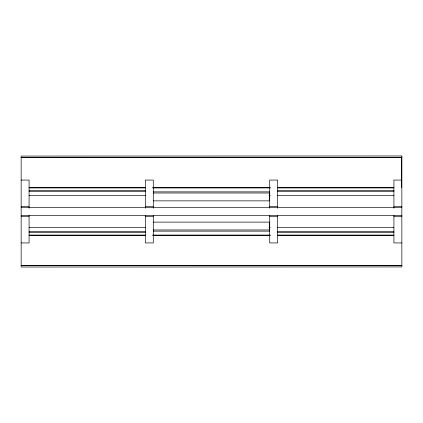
<?xml version="1.0" encoding="UTF-8"?>
<svg xmlns="http://www.w3.org/2000/svg" width="423" height="423" viewBox="0 0 423 423"><rect width="100%" height="100%" fill="white"/><g stroke="black" fill="none" stroke-linecap="round" stroke-linejoin="round"><path stroke-width="0.63" d="M21.15 157.615L401.85 157.615M21.15 180.066L29.081 180.066L29.081 208.227M401.85 180.066L393.919 180.066L393.919 208.227M29.081 187.706L145.406 187.706M152.677 187.706L270.323 187.706M277.594 187.706L393.919 187.706M29.081 187.912L145.406 187.912M152.677 187.912L270.323 187.912M277.594 187.912L393.919 187.912M29.081 190.424L145.353 190.424M277.647 190.424L393.919 190.424M29.081 191.571L145.353 191.571M277.647 191.571L393.919 191.571M153.285 191.868L269.557 191.868L269.557 200.862L153.285 200.862M153.285 193.015L269.557 193.015M29.081 195.495L145.406 195.495M269.002 195.495L270.323 195.495M277.594 195.495L393.919 195.495M21.15 206.302L29.081 206.302M145.353 206.302L153.285 206.302M269.715 206.302L277.647 206.302M393.919 206.302L401.85 206.302M21.15 207.603L401.85 207.603M21.15 215.534L401.85 215.534M21.15 216.698L29.081 216.698M145.353 216.698L153.285 216.698M269.715 216.698L277.647 216.698M393.919 216.698L401.85 216.698M153.285 222.117L269.557 222.117L269.557 231.138L153.285 231.138M29.081 227.511L145.406 227.505M269.002 227.511L270.323 227.505M277.594 227.505L393.919 227.511M153.285 229.959L269.557 229.959M29.081 231.429L145.353 231.429M277.647 231.429L393.919 231.429M29.081 232.597L145.353 232.597M277.647 232.597L393.919 232.597M29.081 235.088L145.406 235.088M152.677 235.088L270.323 235.088M277.594 235.088L393.919 235.088M29.081 235.294L145.406 235.294M152.677 235.294L270.323 235.294M277.594 235.294L393.919 235.294M21.15 242.934L29.081 242.934L29.081 215.418M401.85 242.934L393.919 242.934L393.919 215.418M21.15 265.385L401.85 265.385M401.707 157.409L401.707 187.706M277.647 208.227L277.647 180.066L269.715 180.066L269.715 208.227M277.647 215.418L277.647 242.934L269.715 242.934L269.715 215.418M153.285 208.227L153.285 180.066L145.353 180.066L145.353 208.227M153.285 215.418L153.285 242.934L145.353 242.934L145.353 215.418M401.85 155.981L21.15 156.071L21.15 157.499L401.85 157.409L401.85 155.981M401.85 157.409L21.15 157.409L21.15 267.019L401.85 266.929L401.85 265.501L21.15 265.591L401.85 265.591L401.85 157.409"/></g></svg>
